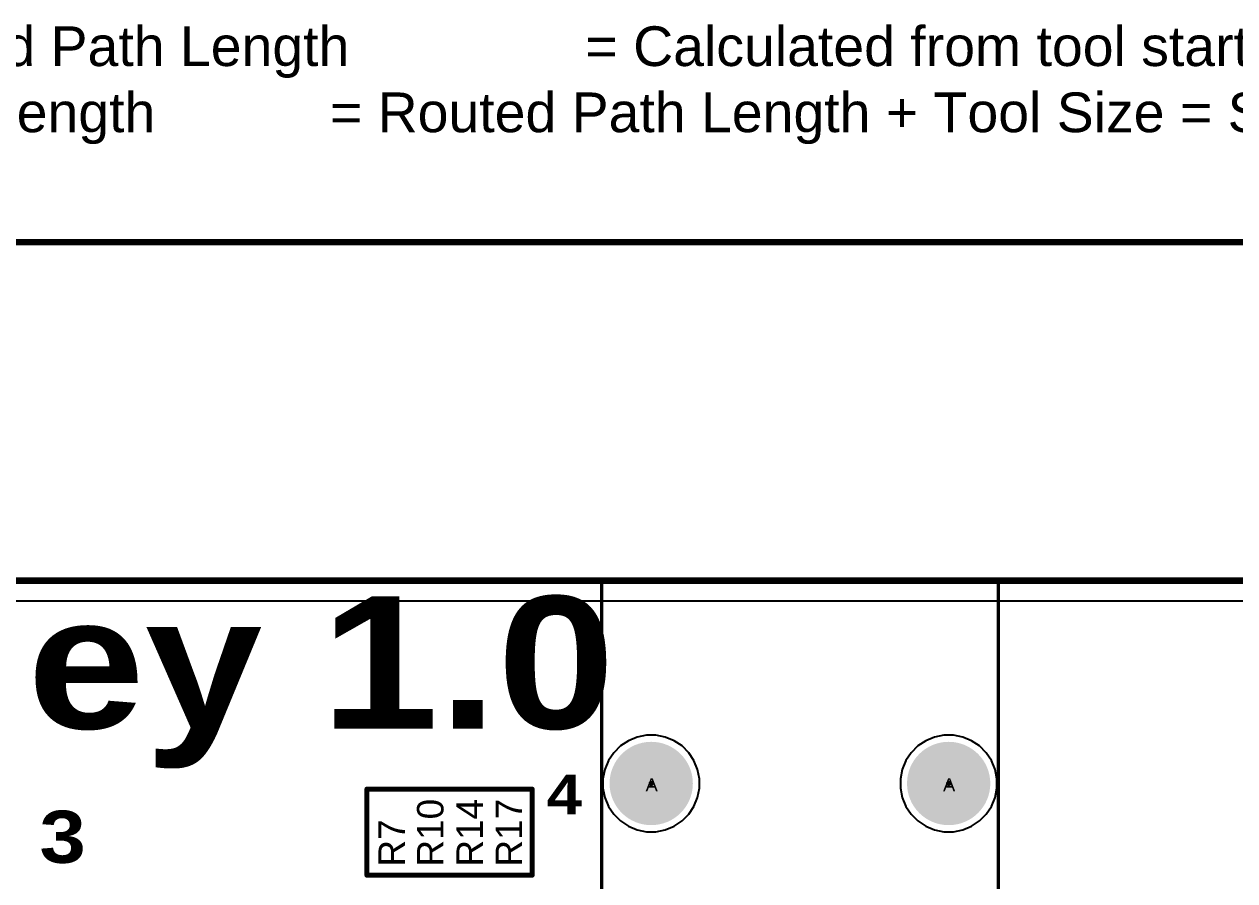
# Model space of a CAD drawing. Header units: inches. Extents: x 0 to 212, y 0 to 208.
# Drawn here: x 1.248 to 3.08, y 3.723 to 5.018 of the extents above; entities that cross this region are included whole.
import ezdxf

# ---------------------------------------------------------------- set-up
doc = ezdxf.new("R2010")
doc.units = ezdxf.units.IN
doc.header["$MEASUREMENT"] = 0
for name, color, linetype in [('Board Outline', 216, 'Continuous'), ('Bottom Layer', 5, 'Continuous'), ('Bottom Solder', 6, 'Continuous'), ('Dimensions', 6, 'Continuous'), ('Drill Drawing', 1, 'Continuous'), ('Multi-Layer', 9, 'Continuous'), ('Pad Holes', 156, 'Continuous'), ('Top Layer', 1, 'Continuous'), ('Top Overlay', 2, 'Continuous'), ('Top Solder', 216, 'Continuous')]:
    doc.layers.add(name, color=color, linetype=linetype)
doc.styles.add('Arial', font='', dxfattribs={"height": 0.2})
doc.styles.add('Arial Black_Bold', font='', dxfattribs={"height": 0.2})
doc.styles.get('Arial').set_extended_font_data('Arial')
doc.styles.get('Arial Black_Bold').set_extended_font_data('Arial Black', bold=True)

# ---------------------------------------------------------------- blocks, each defined once
blk = doc.blocks.new('HC_RJ45_5622_1_6_Y_109')
at = {"layer": 'Bottom Layer'}
h = blk.add_hatch(color=5, dxfattribs=at)
edge = h.paths.add_edge_path()
edge.add_arc((-0.125, 0.175), 0.03, 0, 360)
h = blk.add_hatch(color=5, dxfattribs=at)
edge = h.paths.add_edge_path()
edge.add_arc((-0.025, 0.175), 0.03, 0, 360)
h = blk.add_hatch(color=5, dxfattribs=at)
edge = h.paths.add_edge_path()
edge.add_arc((0.075, 0.175), 0.03, 0, 360)
h = blk.add_hatch(color=5, dxfattribs=at)
edge = h.paths.add_edge_path()
edge.add_arc((0.175, 0.175), 0.03, 0, 360)
h = blk.add_hatch(color=5, dxfattribs=at)
edge = h.paths.add_edge_path()
edge.add_arc((-0.175, 0.075), 0.03, 0, 360)
h = blk.add_hatch(color=5, dxfattribs=at)
edge = h.paths.add_edge_path()
edge.add_arc((-0.075, 0.075), 0.03, 0, 360)
h = blk.add_hatch(color=5, dxfattribs=at)
edge = h.paths.add_edge_path()
edge.add_arc((0.025, 0.075), 0.03, 0, 360)
h = blk.add_hatch(color=5, dxfattribs=at)
edge = h.paths.add_edge_path()
edge.add_arc((0.125, 0.075), 0.03, 0, 360)
at = {"layer": 'Bottom Solder'}
h = blk.add_hatch(color=6, dxfattribs=at)
edge = h.paths.add_edge_path()
edge.add_arc((-0.125, 0.175), 0.032, 0, 360)
h = blk.add_hatch(color=6, dxfattribs=at)
edge = h.paths.add_edge_path()
edge.add_arc((-0.025, 0.175), 0.032, 0, 360)
h = blk.add_hatch(color=6, dxfattribs=at)
edge = h.paths.add_edge_path()
edge.add_arc((0.075, 0.175), 0.032, 0, 360)
h = blk.add_hatch(color=6, dxfattribs=at)
edge = h.paths.add_edge_path()
edge.add_arc((0.175, 0.175), 0.032, 0, 360)
h = blk.add_hatch(color=6, dxfattribs=at)
edge = h.paths.add_edge_path()
edge.add_arc((-0.175, 0.075), 0.032, 0, 360)
h = blk.add_hatch(color=6, dxfattribs=at)
edge = h.paths.add_edge_path()
edge.add_arc((-0.075, 0.075), 0.032, 0, 360)
h = blk.add_hatch(color=6, dxfattribs=at)
edge = h.paths.add_edge_path()
edge.add_arc((0.025, 0.075), 0.032, 0, 360)
h = blk.add_hatch(color=6, dxfattribs=at)
edge = h.paths.add_edge_path()
edge.add_arc((0.125, 0.075), 0.032, 0, 360)
h = blk.add_hatch(color=6, dxfattribs=at)
edge = h.paths.add_edge_path()
edge.add_arc((-0.225, -0.175), 0.004, 0, 360)
h = blk.add_hatch(color=6, dxfattribs=at)
edge = h.paths.add_edge_path()
edge.add_arc((0.225, -0.175), 0.004, 0, 360)
at = {"layer": 'Multi-Layer'}
h = blk.add_hatch(color=9, dxfattribs=at)
edge = h.paths.add_edge_path()
edge.add_arc((-0.125, 0.175), 0.03, 0, 360)
h = blk.add_hatch(color=9, dxfattribs=at)
edge = h.paths.add_edge_path()
edge.add_arc((-0.025, 0.175), 0.03, 0, 360)
h = blk.add_hatch(color=9, dxfattribs=at)
edge = h.paths.add_edge_path()
edge.add_arc((0.075, 0.175), 0.03, 0, 360)
h = blk.add_hatch(color=9, dxfattribs=at)
edge = h.paths.add_edge_path()
edge.add_arc((0.175, 0.175), 0.03, 0, 360)
h = blk.add_hatch(color=9, dxfattribs=at)
edge = h.paths.add_edge_path()
edge.add_arc((-0.175, 0.075), 0.03, 0, 360)
h = blk.add_hatch(color=9, dxfattribs=at)
edge = h.paths.add_edge_path()
edge.add_arc((-0.075, 0.075), 0.03, 0, 360)
h = blk.add_hatch(color=9, dxfattribs=at)
edge = h.paths.add_edge_path()
edge.add_arc((0.025, 0.075), 0.03, 0, 360)
h = blk.add_hatch(color=9, dxfattribs=at)
edge = h.paths.add_edge_path()
edge.add_arc((0.125, 0.075), 0.03, 0, 360)
at = {"layer": 'Pad Holes'}
h = blk.add_hatch(color=7, dxfattribs=at)
edge = h.paths.add_edge_path()
edge.add_arc((-0.125, 0.175), 0.0197, 0, 360)
h = blk.add_hatch(color=7, dxfattribs=at)
edge = h.paths.add_edge_path()
edge.add_arc((-0.025, 0.175), 0.0197, 0, 360)
h = blk.add_hatch(color=7, dxfattribs=at)
edge = h.paths.add_edge_path()
edge.add_arc((0.075, 0.175), 0.0197, 0, 360)
h = blk.add_hatch(color=7, dxfattribs=at)
edge = h.paths.add_edge_path()
edge.add_arc((0.175, 0.175), 0.0197, 0, 360)
h = blk.add_hatch(color=7, dxfattribs=at)
edge = h.paths.add_edge_path()
edge.add_arc((-0.175, 0.075), 0.0197, 0, 360)
h = blk.add_hatch(color=7, dxfattribs=at)
edge = h.paths.add_edge_path()
edge.add_arc((-0.075, 0.075), 0.0197, 0, 360)
h = blk.add_hatch(color=7, dxfattribs=at)
edge = h.paths.add_edge_path()
edge.add_arc((0.025, 0.075), 0.0197, 0, 360)
h = blk.add_hatch(color=7, dxfattribs=at)
edge = h.paths.add_edge_path()
edge.add_arc((0.125, 0.075), 0.0197, 0, 360)
h = blk.add_hatch(color=7, dxfattribs=at)
edge = h.paths.add_edge_path()
edge.add_arc((-0.225, -0.175), 0.063, 0, 360)
h = blk.add_hatch(color=7, dxfattribs=at)
edge = h.paths.add_edge_path()
edge.add_arc((0.225, -0.175), 0.063, 0, 360)
at = {"layer": 'Top Layer'}
h = blk.add_hatch(color=1, dxfattribs=at)
edge = h.paths.add_edge_path()
edge.add_arc((-0.125, 0.175), 0.03, 0, 360)
h = blk.add_hatch(color=1, dxfattribs=at)
edge = h.paths.add_edge_path()
edge.add_arc((-0.025, 0.175), 0.03, 0, 360)
h = blk.add_hatch(color=1, dxfattribs=at)
edge = h.paths.add_edge_path()
edge.add_arc((0.075, 0.175), 0.03, 0, 360)
h = blk.add_hatch(color=1, dxfattribs=at)
edge = h.paths.add_edge_path()
edge.add_arc((0.175, 0.175), 0.03, 0, 360)
h = blk.add_hatch(color=1, dxfattribs=at)
edge = h.paths.add_edge_path()
edge.add_arc((-0.175, 0.075), 0.03, 0, 360)
h = blk.add_hatch(color=1, dxfattribs=at)
edge = h.paths.add_edge_path()
edge.add_arc((-0.075, 0.075), 0.03, 0, 360)
h = blk.add_hatch(color=1, dxfattribs=at)
edge = h.paths.add_edge_path()
edge.add_arc((0.025, 0.075), 0.03, 0, 360)
h = blk.add_hatch(color=1, dxfattribs=at)
edge = h.paths.add_edge_path()
edge.add_arc((0.125, 0.075), 0.03, 0, 360)
at = {"layer": 'Top Solder'}
h = blk.add_hatch(color=216, dxfattribs=at)
edge = h.paths.add_edge_path()
edge.add_arc((-0.125, 0.175), 0.032, 0, 360)
h = blk.add_hatch(color=216, dxfattribs=at)
edge = h.paths.add_edge_path()
edge.add_arc((-0.025, 0.175), 0.032, 0, 360)
h = blk.add_hatch(color=216, dxfattribs=at)
edge = h.paths.add_edge_path()
edge.add_arc((0.075, 0.175), 0.032, 0, 360)
h = blk.add_hatch(color=216, dxfattribs=at)
edge = h.paths.add_edge_path()
edge.add_arc((0.175, 0.175), 0.032, 0, 360)
h = blk.add_hatch(color=216, dxfattribs=at)
edge = h.paths.add_edge_path()
edge.add_arc((-0.175, 0.075), 0.032, 0, 360)
h = blk.add_hatch(color=216, dxfattribs=at)
edge = h.paths.add_edge_path()
edge.add_arc((-0.075, 0.075), 0.032, 0, 360)
h = blk.add_hatch(color=216, dxfattribs=at)
edge = h.paths.add_edge_path()
edge.add_arc((0.025, 0.075), 0.032, 0, 360)
h = blk.add_hatch(color=216, dxfattribs=at)
edge = h.paths.add_edge_path()
edge.add_arc((0.125, 0.075), 0.032, 0, 360)
h = blk.add_hatch(color=216, dxfattribs=at)
edge = h.paths.add_edge_path()
edge.add_arc((-0.225, -0.175), 0.004, 0, 360)
h = blk.add_hatch(color=216, dxfattribs=at)
edge = h.paths.add_edge_path()
edge.add_arc((0.225, -0.175), 0.004, 0, 360)
at = {"layer": 'Top Overlay'}
for points in [[(0.3, 0.225, 0.005, 0.005, 0), (-0.3, 0.225, 0.005, 0.005, 0)], [(-0.3, 0.225, 0.005, 0.005, 0), (-0.3, -0.1389, 0.005, 0.005, 0)], [(0.3, 0.225, 0.005, 0.005, 0), (0.3, -0.1389, 0.005, 0.005, 0)], [(-0.3, -0.1389, 0.005, 0.005, 0), (-0.3, -0.2111, 0.005, 0.005, 0)], [(0.3, -0.1389, 0.005, 0.005, 0), (0.3, -0.2111, 0.005, 0.005, 0)], [(-0.3, -0.2111, 0.005, 0.005, 0), (-0.3, -0.48, 0.005, 0.005, 0)], [(0.3, -0.2111, 0.005, 0.005, 0), (0.3, -0.48, 0.005, 0.005, 0)], [(0.3, -0.48, 0.005, 0.005, 0), (-0.3, -0.48, 0.005, 0.005, 0)]]:
    blk.add_lwpolyline(points, format="xyseb", dxfattribs=at)
for points in [[(-0.3013, 0.225, 0.0025, 0.0025, 1), (-0.2988, 0.225, 0.0025, 0.0025, 1)], [(-0.3013, 0.225, 0.0025, 0.0025, 1), (-0.2988, 0.225, 0.0025, 0.0025, 1)], [(0.2988, 0.225, 0.0025, 0.0025, 1), (0.3013, 0.225, 0.0025, 0.0025, 1)], [(0.2988, 0.225, 0.0025, 0.0025, 1), (0.3013, 0.225, 0.0025, 0.0025, 1)], [(-0.3013, -0.1389, 0.0025, 0.0025, 1), (-0.2988, -0.1389, 0.0025, 0.0025, 1)], [(-0.3013, -0.1389, 0.0025, 0.0025, 1), (-0.2988, -0.1389, 0.0025, 0.0025, 1)], [(0.2988, -0.1389, 0.0025, 0.0025, 1), (0.3013, -0.1389, 0.0025, 0.0025, 1)], [(0.2988, -0.1389, 0.0025, 0.0025, 1), (0.3013, -0.1389, 0.0025, 0.0025, 1)], [(-0.3013, -0.2111, 0.0025, 0.0025, 1), (-0.2988, -0.2111, 0.0025, 0.0025, 1)], [(-0.3013, -0.2111, 0.0025, 0.0025, 1), (-0.2988, -0.2111, 0.0025, 0.0025, 1)], [(0.2988, -0.2111, 0.0025, 0.0025, 1), (0.3013, -0.2111, 0.0025, 0.0025, 1)], [(0.2988, -0.2111, 0.0025, 0.0025, 1), (0.3013, -0.2111, 0.0025, 0.0025, 1)], [(-0.3013, -0.48, 0.0025, 0.0025, 1), (-0.2988, -0.48, 0.0025, 0.0025, 1)], [(-0.3013, -0.48, 0.0025, 0.0025, 1), (-0.2988, -0.48, 0.0025, 0.0025, 1)], [(0.2988, -0.48, 0.0025, 0.0025, 1), (0.3013, -0.48, 0.0025, 0.0025, 1)], [(0.2988, -0.48, 0.0025, 0.0025, 1), (0.3013, -0.48, 0.0025, 0.0025, 1)]]:
    blk.add_lwpolyline(points, format="xyseb", close=True, dxfattribs=at)

msp = doc.modelspace()

# ---------------------------------------------------------------- linework, layer by layer
at = {"layer": 'Board Outline'}
msp.add_lwpolyline([(-0.1578, 4.1769, 0.01, 0.01, 0), (8.1099, 4.1769, 0.01, 0.01, 0)], format="xyseb", dxfattribs=at)
at = {"layer": 'Bottom Layer'}
for p, q in [((0.1045, 4.1466), (7.8534, 4.1466)), ((2.1755, 3.9405), (2.1623, 3.935)), ((2.1897, 3.9433), (2.1755, 3.9405)), ((2.204, 3.9433), (2.1897, 3.9433)), ((2.2181, 3.9405), (2.204, 3.9433)), ((2.2314, 3.935), (2.2181, 3.9405)), ((2.6255, 3.9405), (2.6123, 3.935)), ((2.6397, 3.9433), (2.6255, 3.9405)), ((2.654, 3.9433), (2.6397, 3.9433)), ((2.6681, 3.9405), (2.654, 3.9433)), ((2.6814, 3.935), (2.6681, 3.9405)), ((2.1503, 3.927), (2.1401, 3.9168)), ((2.1623, 3.935), (2.1503, 3.927)), ((2.2434, 3.927), (2.2314, 3.935)), ((2.2535, 3.9168), (2.2434, 3.927)), ((2.6003, 3.927), (2.5901, 3.9168)), ((2.6123, 3.935), (2.6003, 3.927)), ((2.6934, 3.927), (2.6814, 3.935)), ((2.7035, 3.9168), (2.6934, 3.927)), ((2.1322, 3.9049), (2.1267, 3.8916)), ((2.1401, 3.9168), (2.1322, 3.9049)), ((2.2615, 3.9049), (2.2535, 3.9168)), ((2.267, 3.8916), (2.2615, 3.9049)), ((2.5822, 3.9049), (2.5767, 3.8916)), ((2.5901, 3.9168), (2.5822, 3.9049)), ((2.7115, 3.9049), (2.7035, 3.9168)), ((2.717, 3.8916), (2.7115, 3.9049)), ((2.1267, 3.8916), (2.1238, 3.8775)), ((2.2698, 3.8775), (2.267, 3.8916)), ((2.5767, 3.8916), (2.5738, 3.8775)), ((2.7198, 3.8775), (2.717, 3.8916)), ((2.1238, 3.8775), (2.1238, 3.8631)), ((2.2698, 3.8631), (2.2698, 3.8775)), ((2.5738, 3.8775), (2.5738, 3.8631)), ((2.7198, 3.8631), (2.7198, 3.8775)), ((2.1238, 3.8631), (2.1267, 3.849)), ((2.1267, 3.849), (2.1322, 3.8357)), ((2.2615, 3.8357), (2.267, 3.849)), ((2.267, 3.849), (2.2698, 3.8631)), ((2.5738, 3.8631), (2.5767, 3.849)), ((2.5767, 3.849), (2.5822, 3.8357)), ((2.7115, 3.8357), (2.717, 3.849)), ((2.717, 3.849), (2.7198, 3.8631)), ((2.1322, 3.8357), (2.1401, 3.8238)), ((2.2535, 3.8238), (2.2615, 3.8357)), ((2.5822, 3.8357), (2.5901, 3.8238)), ((2.7035, 3.8238), (2.7115, 3.8357)), ((2.1401, 3.8238), (2.1503, 3.8136)), ((2.1503, 3.8136), (2.1623, 3.8056)), ((2.2314, 3.8056), (2.2434, 3.8136)), ((2.2434, 3.8136), (2.2535, 3.8238)), ((2.5901, 3.8238), (2.6003, 3.8136)), ((2.6003, 3.8136), (2.6123, 3.8056)), ((2.6814, 3.8056), (2.6934, 3.8136)), ((2.6934, 3.8136), (2.7035, 3.8238)), ((2.1623, 3.8056), (2.1755, 3.8001)), ((2.1755, 3.8001), (2.1897, 3.7973)), ((2.1897, 3.7973), (2.204, 3.7973)), ((2.204, 3.7973), (2.2181, 3.8001)), ((2.2181, 3.8001), (2.2314, 3.8056)), ((2.6123, 3.8056), (2.6255, 3.8001)), ((2.6255, 3.8001), (2.6397, 3.7973)), ((2.6397, 3.7973), (2.654, 3.7973)), ((2.654, 3.7973), (2.6681, 3.8001)), ((2.6681, 3.8001), (2.6814, 3.8056))]:
    msp.add_line(p, q, dxfattribs=at)
at = {"layer": 'Dimensions'}
msp.add_lwpolyline([(-0.1578, 4.6887, 0.01, 0.01, 0), (3.5595, 4.6887, 0.01, 0.01, 0)], format="xyseb", dxfattribs=at)
at = {"layer": 'Top Layer'}
for p, q in [((0.1045, 4.1466), (7.1789, 4.1466)), ((2.1755, 3.9405), (2.1623, 3.935)), ((2.1897, 3.9433), (2.1755, 3.9405)), ((2.204, 3.9433), (2.1897, 3.9433)), ((2.2181, 3.9405), (2.204, 3.9433)), ((2.2314, 3.935), (2.2181, 3.9405)), ((2.6255, 3.9405), (2.6123, 3.935)), ((2.6397, 3.9433), (2.6255, 3.9405)), ((2.654, 3.9433), (2.6397, 3.9433)), ((2.6681, 3.9405), (2.654, 3.9433)), ((2.6814, 3.935), (2.6681, 3.9405)), ((2.1503, 3.927), (2.1401, 3.9168)), ((2.1623, 3.935), (2.1503, 3.927)), ((2.2434, 3.927), (2.2314, 3.935)), ((2.2535, 3.9168), (2.2434, 3.927)), ((2.6003, 3.927), (2.5901, 3.9168)), ((2.6123, 3.935), (2.6003, 3.927)), ((2.6934, 3.927), (2.6814, 3.935)), ((2.7035, 3.9168), (2.6934, 3.927)), ((2.1322, 3.9049), (2.1267, 3.8916)), ((2.1401, 3.9168), (2.1322, 3.9049)), ((2.2615, 3.9049), (2.2535, 3.9168)), ((2.267, 3.8916), (2.2615, 3.9049)), ((2.5822, 3.9049), (2.5767, 3.8916)), ((2.5901, 3.9168), (2.5822, 3.9049)), ((2.7115, 3.9049), (2.7035, 3.9168)), ((2.717, 3.8916), (2.7115, 3.9049)), ((2.1267, 3.8916), (2.1238, 3.8775)), ((2.2698, 3.8775), (2.267, 3.8916)), ((2.5767, 3.8916), (2.5738, 3.8775)), ((2.7198, 3.8775), (2.717, 3.8916)), ((2.1238, 3.8775), (2.1238, 3.8631)), ((2.2698, 3.8631), (2.2698, 3.8775)), ((2.5738, 3.8775), (2.5738, 3.8631)), ((2.7198, 3.8631), (2.7198, 3.8775)), ((2.1238, 3.8631), (2.1267, 3.849)), ((2.1267, 3.849), (2.1322, 3.8357)), ((2.2615, 3.8357), (2.267, 3.849)), ((2.267, 3.849), (2.2698, 3.8631)), ((2.5738, 3.8631), (2.5767, 3.849)), ((2.5767, 3.849), (2.5822, 3.8357)), ((2.7115, 3.8357), (2.717, 3.849)), ((2.717, 3.849), (2.7198, 3.8631)), ((2.1322, 3.8357), (2.1401, 3.8238)), ((2.2535, 3.8238), (2.2615, 3.8357)), ((2.5822, 3.8357), (2.5901, 3.8238)), ((2.7035, 3.8238), (2.7115, 3.8357)), ((2.1401, 3.8238), (2.1503, 3.8136)), ((2.1503, 3.8136), (2.1623, 3.8056)), ((2.2314, 3.8056), (2.2434, 3.8136)), ((2.2434, 3.8136), (2.2535, 3.8238)), ((2.5901, 3.8238), (2.6003, 3.8136)), ((2.6003, 3.8136), (2.6123, 3.8056)), ((2.6814, 3.8056), (2.6934, 3.8136)), ((2.6934, 3.8136), (2.7035, 3.8238)), ((2.1623, 3.8056), (2.1755, 3.8001)), ((2.1755, 3.8001), (2.1897, 3.7973)), ((2.1897, 3.7973), (2.204, 3.7973)), ((2.204, 3.7973), (2.2181, 3.8001)), ((2.2181, 3.8001), (2.2314, 3.8056)), ((2.6123, 3.8056), (2.6255, 3.8001)), ((2.6255, 3.8001), (2.6397, 3.7973)), ((2.6397, 3.7973), (2.654, 3.7973)), ((2.654, 3.7973), (2.6681, 3.8001)), ((2.6681, 3.8001), (2.6814, 3.8056))]:
    msp.add_line(p, q, dxfattribs=at)
at = {"layer": 'Top Overlay'}
for points in [[(1.7667, 3.8617, 0.0075, 0.0075, 0), (2.0167, 3.8617, 0.0075, 0.0075, 0)], [(1.7667, 3.7317, 0.0075, 0.0075, 0), (1.7667, 3.8617, 0.0075, 0.0075, 0)], [(2.0167, 3.7317, 0.0075, 0.0075, 0), (2.0167, 3.8617, 0.0075, 0.0075, 0)], [(1.7667, 3.7317, 0.0075, 0.0075, 0), (2.0167, 3.7317, 0.0075, 0.0075, 0)]]:
    msp.add_lwpolyline(points, format="xyseb", dxfattribs=at)
for points in [[(1.7648, 3.8617, 0.00375, 0.00375, 1), (1.7686, 3.8617, 0.00375, 0.00375, 1)], [(1.7648, 3.8617, 0.00375, 0.00375, 1), (1.7686, 3.8617, 0.00375, 0.00375, 1)], [(2.0148, 3.8617, 0.00375, 0.00375, 1), (2.0186, 3.8617, 0.00375, 0.00375, 1)], [(2.0148, 3.8617, 0.00375, 0.00375, 1), (2.0186, 3.8617, 0.00375, 0.00375, 1)], [(1.7648, 3.7317, 0.00375, 0.00375, 1), (1.7686, 3.7317, 0.00375, 0.00375, 1)], [(1.7648, 3.7317, 0.00375, 0.00375, 1), (1.7686, 3.7317, 0.00375, 0.00375, 1)], [(2.0148, 3.7317, 0.00375, 0.00375, 1), (2.0186, 3.7317, 0.00375, 0.00375, 1)], [(2.0148, 3.7317, 0.00375, 0.00375, 1), (2.0186, 3.7317, 0.00375, 0.00375, 1)]]:
    msp.add_lwpolyline(points, format="xyseb", close=True, dxfattribs=at)

# ---------------------------------------------------------------- block references
at = {"rotation": 180}
msp.add_blockref('HC_RJ45_5622_1_6_Y_109', (2.4218, 3.6953), dxfattribs=at)

# ---------------------------------------------------------------- texts
at = {"layer": 'Drill Drawing', "style": 'Arial'}
for s, height, p in [('Routed Path Length', 0.06, (0.9946, 4.955)), ('= Calculated from tool start centre position to tool end centre position.', 0.06, (2.0973, 4.955)), ('Hole Length', 0.06, (0.9946, 4.855)), (' = Routed Path Length + Tool Size = Slot length as defined in the PCB layout', 0.06, (1.6874, 4.855)), ('A', 0.02, (2.1882, 3.8583)), ('A', 0.02, (2.6382, 3.8583))]:
    msp.add_text(s, height=height, dxfattribs=at).set_placement(p)
at = {"layer": 'Top Overlay'}
for s, height, rotation, style, p in [('Canagey 1.0', 0.2, 360, 'Arial Black_Bold', (0.2755, 3.9533)), ('4', 0.06, 360, 'Arial Black_Bold', (2.0386, 3.8236)), ('RELAY 3', 0.07874, 360, 'Arial Black_Bold', (0.8097, 3.7504)), ('R10', 0.04, 90, 'Arial', (1.8825, 3.7446)), ('R14', 0.04, 90, 'Arial', (1.9421, 3.7446)), ('R17', 0.04, 90, 'Arial', (2.0015, 3.7446)), ('R7', 0.04, 90, 'Arial', (1.8241, 3.7446))]:
    msp.add_text(s, height=height, rotation=rotation, dxfattribs=dict(at, style=style)).set_placement(p)

doc.saveas('drawing.dxf')
